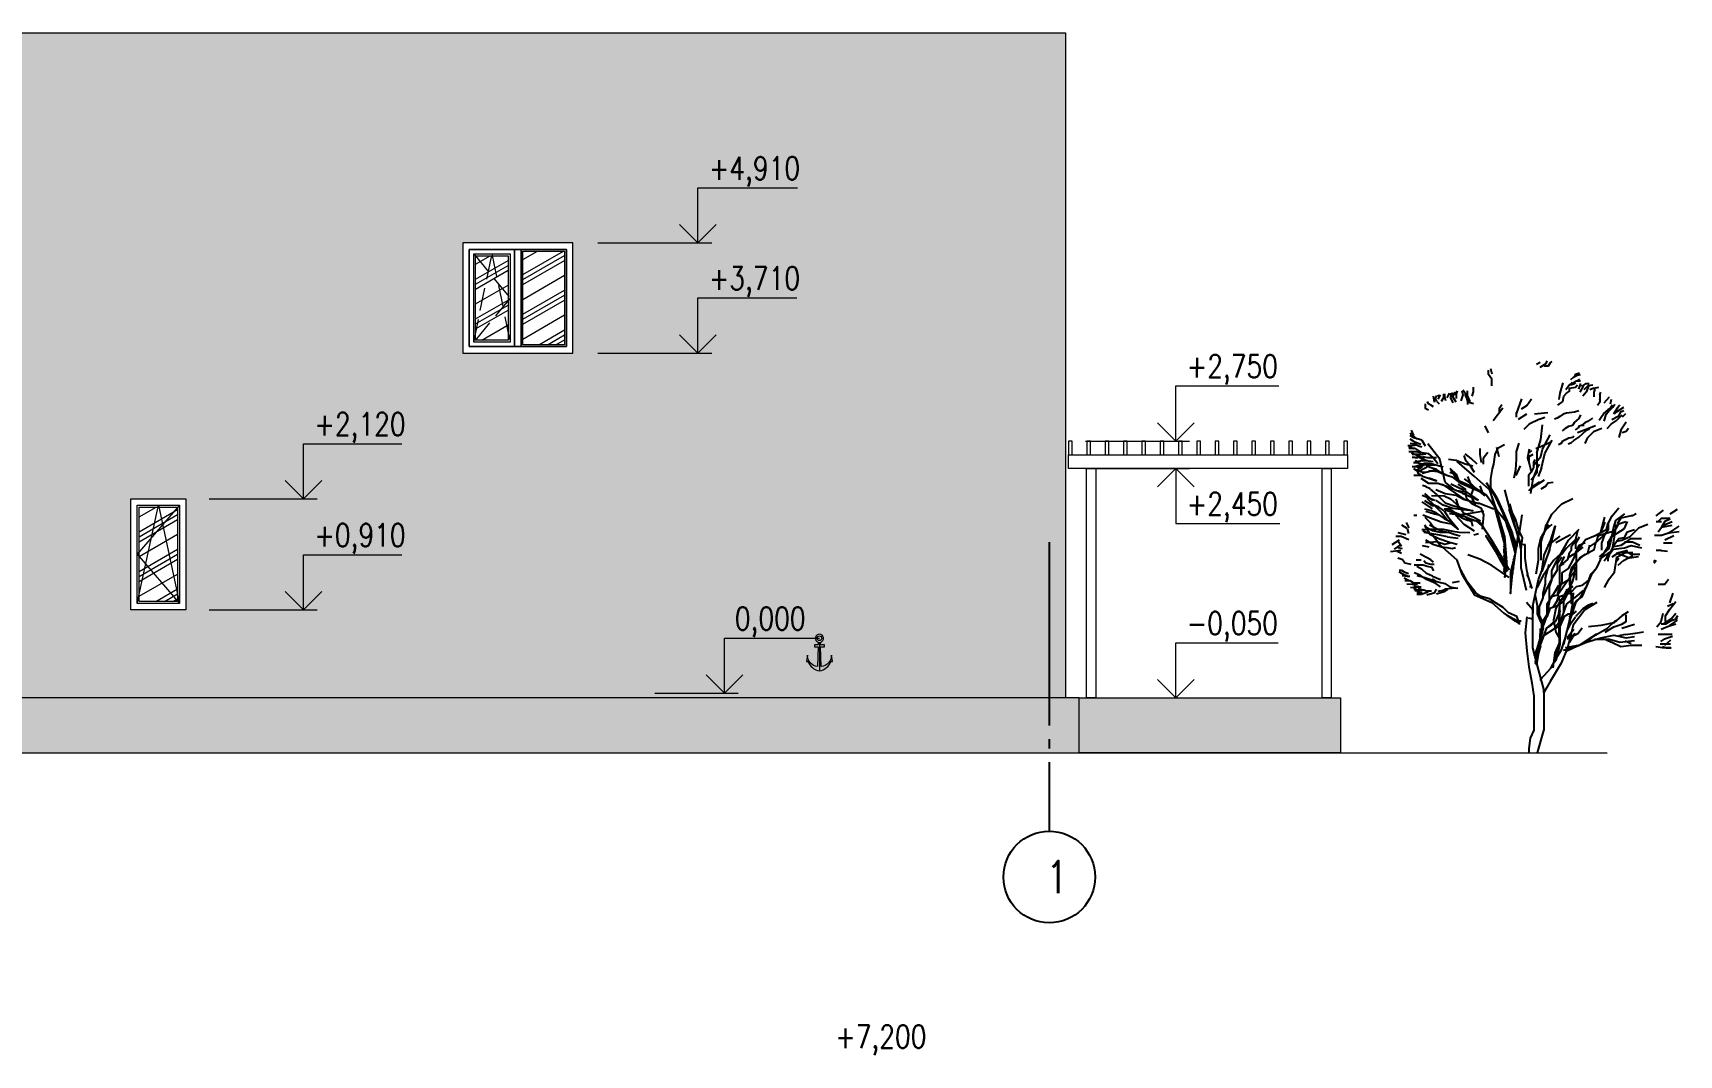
# Model space of a CAD drawing. Header units: millimetres. Extents: x 53645 to 137188, y 78097 to 135533.
# Drawn here: x 67538 to 85489, y 111514 to 122658 of the extents above; entities that cross this region are included whole.
import ezdxf

# ---------------------------------------------------------------- set-up
doc = ezdxf.new("R2010")
doc.units = ezdxf.units.MM
for name, pattern in [('CONTI', [0]), ('GOST2.303 4', [7, 5, -2, 0]), ('GOST2.303 5', [24, 20, -1.5, 1, -1.5])]:
    doc.linetypes.add(name, pattern=pattern)
for name, color, linetype in [('axis_dim', 40, 'CONTI'), ('tree', 67, 'Continuous'), ('wall', 5, 'Continuous')]:
    doc.layers.add(name, color=color, linetype=linetype)
for name, color, linetype, lineweight in [('doors_windows', 4, 'Continuous', 5), ('hatch', 7, 'Continuous', 5), ('mark', 174, 'Continuous', 15), ('Wall2', 5, 'Continuous', 5)]:
    doc.layers.add(name, color=color, linetype=linetype, lineweight=lineweight)
doc.styles.add('GOST 2.304', font='CS_Gost2304.shx', dxfattribs={"width": 0.8, "oblique": 15})

# ---------------------------------------------------------------- blocks, each defined once
blk = doc.blocks.new('z_03')
at = {"layer": 'tree', "color": 0}
for p, q in [((20, 2026), (-111, 2554)), ((152, 1551), (20, 2026)), ((152, 1472), (152, 547)), ((0, 0), (152, 547))]:
    blk.add_line(p, q, dxfattribs=at)
for points in [[(-1113, 8937), (-1113, 9099), (-1196, 9208), (-1196, 9317)], [(-1144, 9354), (-1113, 9228)], [(-26, 9464), (67, 9508)], [(67, 9384), (208, 9477), (235, 9539)], [(306, 9495), (258, 9415), (163, 9415)], [(306, 9495), (354, 9525)], [(1019, 9238), (926, 9207), (899, 9176)], [(-1760, 8754), (-1817, 8827)], [(-1592, 8681), (-1562, 8791), (-1562, 8900)], [(616, 9003), (545, 8755), (518, 8604)], [(616, 8556), (637, 8679), (709, 8755), (780, 8804), (780, 8866), (780, 8879), (926, 8897), (970, 8959)], [(780, 8959), (687, 8834)], [(926, 9003), (878, 8971), (828, 8959), (780, 8959), (855, 9021)], [(878, 9144), (806, 9083)], [(828, 8971), (947, 9052), (1045, 9052)], [(878, 9144), (947, 9189)], [(947, 9189), (1045, 9207)], [(1019, 9096), (970, 9065)], [(1002, 8853), (1057, 8991)], [(1041, 8783), (1120, 8922)], [(1068, 8928), (1138, 8959), (1182, 8989), (1254, 8989)], [(1238, 8922), (1184, 8783), (1105, 8681)], [(1138, 8848), (1232, 8941)], [(1232, 8941), (1346, 8959)], [(1373, 8879), (1275, 8834)], [(1395, 8853), (1370, 8783), (1370, 8667)], [(1373, 8879), (1492, 8897)], [(-2735, 8499), (-2735, 8388), (-2651, 8353)], [(-2536, 8425), (-2594, 8462), (-2651, 8499), (-2677, 8556)], [(-2510, 8534), (-2536, 8681)], [(-2452, 8556), (-2484, 8628), (-2452, 8702)], [(-2452, 8556), (-2395, 8499)], [(-2370, 8717), (-2427, 8608)], [(-2427, 8717), (-2395, 8665)], [(-2286, 8739), (-2286, 8645), (-2343, 8556)], [(-2229, 8571), (-2259, 8665), (-2259, 8739)], [(-2202, 8645), (-2145, 8754)], [(-2120, 8645), (-2061, 8775)], [(-2120, 8754), (-2120, 8702)], [(-2120, 8645), (-2061, 8519)], [(-1979, 8534), (-2061, 8665), (-2004, 8775)], [(-2004, 8791), (-2004, 8717)], [(-1979, 8717), (-1947, 8811)], [(-1979, 8717), (-1979, 8628)], [(-1843, 8811), (-1817, 8717), (-1869, 8571)], [(-1760, 8754), (-1760, 8702), (-1728, 8645), (-1702, 8556), (-1702, 8482)], [(-1562, 8499), (-1644, 8519), (-1644, 8571), (-1702, 8702), (-1702, 8811)], [(-871, 8473), (-932, 8374), (-932, 8297)], [(-393, 8621), (-524, 8251)], [(-393, 8371), (-262, 8453)], [(-262, 8453), (-143, 8621)], [(496, 8467), (616, 8556)], [(1518, 8715), (1518, 8602), (1518, 8612), (1518, 8533), (1463, 8451)], [(1816, 8465), (1768, 8382), (1713, 8346), (1606, 8259), (1581, 8209), (1503, 8087)], [(1518, 8715), (1542, 8783)], [(1621, 8519), (1753, 8667)], [(1621, 8072), (1674, 8243), (1729, 8312), (1832, 8416), (1885, 8485)], [(1792, 8602), (1768, 8485)], [(2003, 8465), (1950, 8396), (1847, 8243)], [(1885, 8259), (1940, 8312), (2097, 8416)], [(-1082, 8086), (-843, 8396)], [(-524, 8287), (-524, 8167)], [(-464, 8120), (-262, 8251)], [(48, 8120), (-202, 8001), (-333, 7870)], [(-72, 8251), (250, 8287)], [(48, 8120), (179, 8167)], [(1005, 8324), (903, 8293), (838, 8284), (707, 8271), (625, 8241), (542, 8186), (477, 8143), (410, 8122)], [(861, 7979), (899, 8038), (1017, 8139), (1057, 8224)], [(1226, 8062), (1161, 8038), (1068, 7970), (1017, 7955), (991, 7914), (913, 7864)], [(1226, 8062), (1343, 8147)], [(1792, 8003), (1924, 8087), (2058, 8224)], [(2097, 8327), (2018, 8293), (1964, 8190), (1808, 8106)], [(2161, 8053), (2029, 7851), (1979, 7679)], [(2072, 8175), (2151, 8259)], [(-3067, 7742), (-3099, 7778)], [(-2817, 7612), (-3015, 7669), (-3099, 7721)], [(-2985, 7560), (-3099, 7632)], [(-3015, 7721), (-3067, 7852)], [(-3067, 7742), (-2933, 7632)], [(-1196, 7792), (-1271, 7958)], [(-108, 6984), (77, 7213), (120, 7390), (306, 7745)], [(-16, 7297), (77, 7626)], [(77, 7626), (120, 7982)], [(95, 6941), (179, 7283), (358, 7615)], [(681, 7904), (603, 7837)], [(616, 7592), (693, 7636), (758, 7669), (861, 7687), (886, 7717)], [(681, 7904), (758, 7955), (861, 7979)], [(886, 7602), (1003, 7687)], [(970, 7798), (1414, 7969)], [(1003, 7687), (1188, 7853), (1265, 7888)], [(1133, 7972), (1068, 7972)], [(1564, 7892), (1359, 7814), (1209, 7659), (1148, 7526)], [(1792, 8003), (1689, 7885)], [(2058, 7798), (2161, 7832), (2214, 7900)], [(-2933, 7486), (-3042, 7471), (-3156, 7471)], [(-3130, 7454), (-3019, 7406)], [(-2978, 7406), (-3130, 7406)], [(-3130, 7334), (-2939, 7334)], [(-3099, 7538), (-2985, 7523), (-2901, 7471), (-2817, 7449)], [(-2749, 7167), (-3070, 7298)], [(-2834, 7261), (-3053, 7261)], [(-2844, 7508), (-2985, 7560)], [(-2978, 7406), (-2834, 7310)], [(-2538, 7186), (-2648, 7282), (-2868, 7310), (-2978, 7330)], [(-2723, 7117), (-2944, 7213)], [(-2834, 7261), (-2723, 7282)], [(-2817, 7612), (-2735, 7471)], [(-2799, 7213), (-2682, 7186), (-2461, 7186)], [(-2249, 6593), (-2381, 7148), (-2671, 7518)], [(-1794, 7235), (-1760, 7138), (-1650, 7000), (-1539, 6834)], [(-1470, 7028), (-1615, 7165), (-1760, 7282)], [(-1361, 7068), (-1395, 7261), (-1395, 7406)], [(-1209, 7310), (-1327, 7165), (-1327, 7028)], [(-1140, 6380), (-1140, 6669), (-1099, 6911), (-1065, 7028), (-1031, 7261), (-955, 7427), (-803, 7503)], [(-932, 7204), (-993, 7432)], [(-457, 7535), (-518, 7336), (-518, 7150), (-540, 6888), (-578, 6690)], [(-201, 7390), (-243, 7179), (-201, 7044)], [(-148, 7363), (-232, 7294)], [(-201, 7070), (-201, 7213), (-108, 7272)], [(321, 7564), (172, 7493), (-39, 7397)], [(-16, 7297), (-16, 6866)], [(576, 7533), (512, 7500)], [(576, 7533), (616, 7592)], [(886, 7602), (811, 7541), (747, 7517)], [(-2978, 7186), (-3053, 7186)], [(-2757, 6993), (-2910, 6965), (-3053, 6965)], [(-1882, 6573), (-2061, 6709), (-2056, 6704), (-2207, 6752), (-2352, 6821), (-2461, 6897), (-2614, 6945), (-2723, 7014), (-2868, 7042), (-2944, 7056), (-3019, 7056)], [(-3011, 6965), (-2749, 7048)], [(-2879, 6834), (-3011, 6917)], [(-2978, 7186), (-2910, 7186)], [(-2978, 7117), (-2910, 7090), (-2834, 7117), (-2682, 7117)], [(-2939, 6834), (-2690, 6965)], [(-2939, 6965), (-2808, 6965)], [(-2808, 6965), (-2939, 6881)], [(-2910, 6883), (-2799, 6834), (-2723, 6834)], [(-2799, 6738), (-2910, 6814)], [(-2296, 6799), (-2499, 6881), (-2808, 6799)], [(-2749, 7048), (-2618, 7048), (-2296, 6965)], [(-2723, 7117), (-2538, 7090)], [(-2503, 7000), (-2723, 7000)], [(-2648, 6869), (-2427, 6848), (-2318, 6800)], [(-2538, 7186), (-2427, 7042)], [(-1575, 6979), (-1760, 7028), (-1980, 7117), (-2165, 7138)], [(-2131, 6931), (-1980, 6786), (-1911, 6593)], [(-2131, 6834), (-1980, 6786)], [(-2117, 6909), (-1958, 6645), (-1536, 6461), (-1246, 6275), (-983, 5906)], [(-1115, 6354), (-1536, 6724), (-1958, 7094)], [(-518, 6754), (-415, 6983)], [(-66, 7143), (-100, 7064), (-100, 6949), (-155, 6832), (-216, 6754), (-216, 6605), (-216, 6488)], [(-150, 6841), (-201, 7070)], [(-167, 6310), (-107, 6667), (24, 7001)], [(-155, 6644), (-100, 6715), (-11, 6832), (-11, 6949), (50, 7026)], [(95, 6941), (15, 6728)], [(-2808, 6751), (-3011, 6751)], [(-1829, 6321), (-2216, 6485), (-2207, 6484), (-2427, 6559), (-2648, 6559), (-2834, 6676)], [(-2799, 6738), (-2461, 6621), (-2648, 6690)], [(-2723, 6484), (-2799, 6511)], [(-2723, 6484), (-2614, 6436)], [(-2454, 6287), (-2609, 6418)], [(-2323, 6538), (-2168, 6437), (-1780, 6166)], [(-2037, 6418), (-2245, 6588)], [(-2107, 6549), (-1785, 6394)], [(-1340, 5443), (-1310, 5798), (-1364, 5948), (-1596, 6065), (-1727, 6199), (-1756, 6418), (-1930, 6538)], [(-1882, 6573), (-1650, 6471), (-1417, 6369)], [(-1470, 6404), (-1625, 6554), (-1780, 6674)], [(-1703, 6723), (-1572, 6404), (-1625, 6268), (-1519, 6030)], [(-1327, 6305), (-1395, 6497)], [(-1251, 6580), (-1099, 6339)], [(-1178, 6500), (-999, 6227), (-810, 5810), (-619, 5357), (-548, 4977)], [(50, 6593), (-127, 6477), (-216, 6377)], [(-127, 6477), (-127, 6455), (172, 6649)], [(260, 6571), (199, 6494), (83, 6416)], [(260, 6571), (377, 6593)], [(-2499, 6143), (-2808, 6263)], [(-2559, 5941), (-2808, 6108)], [(-2749, 6310), (-2559, 6143)], [(-2749, 6143), (-2559, 6024)], [(-2559, 6059), (-2690, 6192)], [(-2609, 6118), (-2347, 5860)], [(-2609, 6030), (-2400, 5996)], [(-2585, 6268), (-2270, 6253), (-2115, 6185), (-1906, 5996), (-1799, 5846), (-1548, 5734), (-1388, 5648)], [(-2270, 5894), (-2400, 5982), (-2555, 6049)], [(-1417, 6065), (-1799, 6166), (-1984, 6268), (-2245, 6302), (-2478, 6404)], [(-2454, 6287), (-2245, 6084), (-2037, 6015), (-1572, 5894), (-1799, 5913), (-2061, 5948), (-2299, 6030), (-2478, 6151)], [(-1441, 6151), (-1703, 6335), (-2008, 6383)], [(-1930, 6030), (-1984, 6185)], [(-1829, 6321), (-1441, 6151)], [(-1436, 6380), (-1285, 6256)], [(-1065, 5932), (-1436, 6077)], [(-1165, 6391), (-933, 5556), (-796, 5039), (-796, 4273), (-744, 4626), (-796, 5255), (-976, 5849), (-1165, 6391)], [(-741, 5540), (-834, 5836), (-1012, 6216), (-1104, 6368)], [(-543, 5700), (-460, 5424), (-376, 5231), (-403, 4962), (-429, 5122), (-543, 5517), (-684, 5969), (-793, 6406)], [(-684, 6058), (-627, 5860), (-543, 5700)], [(214, 5525), (345, 5810), (595, 6059), (857, 6192)], [(-2939, 5775), (-3011, 5775)], [(-2270, 5894), (-2192, 5763), (-2061, 5598), (-1930, 5443), (-2090, 5565), (-2347, 5614), (-2609, 5715), (-2793, 5783)], [(-2478, 5846), (-2585, 5894), (-2740, 5929)], [(-2740, 5734), (-2609, 5598), (-2531, 5497)], [(-2715, 5880), (-2507, 5817), (-2400, 5798)], [(-2478, 5846), (-2270, 5701)], [(-2347, 5860), (-2192, 5667)], [(-1572, 5512), (-1596, 5614), (-1756, 5749), (-2008, 5846), (-2139, 5929), (-2270, 5929)], [(-2270, 5701), (-2061, 5598)], [(-1694, 5722), (-2249, 5906)], [(-1930, 5798), (-2139, 5880)], [(-2139, 5827), (-1882, 5798)], [(-1535, 5394), (-1785, 5560), (-1987, 5775)], [(-1960, 5798), (-1829, 5715), (-1703, 5667), (-1596, 5667), (-1495, 5648)], [(-1930, 5798), (-1679, 5827)], [(-1694, 5722), (-1404, 5616), (-1115, 5166)], [(-1679, 5827), (-1310, 5894)], [(-1495, 5648), (-1364, 5531)], [(-1047, 5977), (-750, 5607)], [(-270, 3953), (-402, 4508), (-402, 5062), (-693, 5934)], [(-563, 4774), (-659, 4395), (-659, 4094), (-659, 3879), (-606, 4361), (-520, 4955), (-426, 5464), (-374, 5790)], [(-638, 5822), (-622, 5851)], [(-610, 5830), (-629, 5795)], [(-622, 5770), (-599, 5808)], [(-589, 5786), (-613, 5743)], [(-605, 5716), (-577, 5765)], [(-566, 5743), (-596, 5690)], [(-589, 5663), (-554, 5722)], [(-544, 5700), (-581, 5638)], [(1171, 5193), (1402, 5288), (1678, 5434), (1721, 5589), (1725, 5598), (1813, 5766), (1980, 5964)], [(1635, 5615), (1541, 5373), (1635, 5736)], [(2116, 5822), (1900, 5654), (1853, 5494), (1813, 5328), (1773, 5128), (1725, 4961)], [(1725, 5128), (1853, 5351), (1980, 5574), (2148, 5630)], [(2402, 5822), (2314, 5766), (2275, 5766), (2029, 5710), (1941, 5574)], [(2116, 5462), (2187, 5630)], [(2887, 5766), (3063, 5910)], [(2887, 5630), (3014, 5630)], [(2936, 5630), (3014, 5710), (3230, 5710)], [(3230, 5686), (3102, 5630), (3014, 5494), (3277, 5542)], [(3063, 5542), (3277, 5630)], [(3230, 5818), (3406, 5930)], [(-3451, 5274), (-3320, 5274), (-3130, 5190)], [(-3201, 5310), (-3391, 5357)], [(-3170, 5464), (-3301, 5545)], [(-3201, 5607), (-3130, 5476)], [(-3170, 5464), (-3141, 5342)], [(-2507, 5443), (-2817, 5429)], [(-2793, 5410), (-2555, 5309), (-2425, 5138), (-2376, 5056)], [(-2192, 5259), (-2425, 5309), (-2764, 5361)], [(-1960, 5075), (-2139, 5124), (-2400, 5206), (-2609, 5309), (-2740, 5545)], [(-2740, 5512), (-2555, 5410), (-2376, 5376), (-2168, 5361)], [(-1882, 5274), (-2008, 5309), (-2168, 5361), (-2347, 5395), (-2633, 5545)], [(-2507, 5443), (-2299, 5443), (-2061, 5395), (-1906, 5376)], [(-2192, 5259), (-1930, 5226)], [(-1906, 5376), (-1650, 5361)], [(-1548, 5309), (-1441, 5342)], [(-933, 4739), (-744, 4422), (-744, 4602), (-1028, 4955), (-1261, 5282), (-1028, 4921), (-933, 4739)], [(-902, 5607), (-933, 5555)], [(-925, 5527), (-895, 5581)], [(-886, 5554), (-918, 5499)], [(-910, 5471), (-878, 5527)], [(-871, 5500), (-904, 5445)], [(-896, 5417), (-862, 5475)], [(-854, 5448), (-888, 5389)], [(-881, 5361), (-845, 5422)], [(-838, 5395), (-873, 5333)], [(-866, 5305), (-830, 5368)], [(-821, 5342), (-859, 5277)], [(-852, 5249), (-814, 5315)], [(-806, 5288), (-844, 5221)], [(-836, 5194), (-797, 5262)], [(-793, 5227), (-829, 5166)], [(-488, 5024), (-750, 5560)], [(-750, 5525), (-679, 5357), (-548, 4858)], [(-488, 5024), (-679, 5476)], [(-469, 5343), (-563, 4774)], [(-454, 5409), (-492, 5342)], [(-36, 4357), (24, 4691), (24, 4977), (83, 5226), (274, 5560)], [(83, 5108), (155, 5357)], [(101, 4416), (158, 4816), (325, 5179), (428, 5517), (293, 4962), (101, 4416)], [(155, 5310), (214, 5560)], [(345, 5560), (214, 5441)], [(545, 5274), (241, 5046)], [(801, 5311), (449, 5112)], [(545, 4808), (753, 5179), (1010, 5445)], [(634, 4620), (734, 4710), (780, 4875), (825, 4939), (825, 5030), (926, 5159), (980, 5414)], [(1017, 5250), (926, 5095), (926, 4967)], [(1637, 5328), (1471, 5272), (1430, 5128), (1255, 5016)], [(1377, 4943), (1420, 5124), (1703, 5366)], [(1637, 5328), (1558, 5104), (1558, 4936)], [(1900, 5406), (1637, 5328), (1725, 5438), (1725, 5598)], [(1773, 5239), (1941, 5351)], [(1910, 5555), (1816, 4961)], [(1853, 5048), (1980, 5216)], [(2685, 5555), (2461, 5469), (2237, 5253), (2048, 5168), (1910, 5141)], [(1941, 5351), (2116, 5462)], [(1980, 5216), (2116, 5239), (2187, 5382), (2363, 5438)], [(2116, 5104), (2275, 5216), (2530, 5216)], [(3190, 5351), (3014, 5295), (2848, 5295)], [(2936, 5382), (3014, 5494)], [(3102, 5184), (3318, 5295)], [(3445, 5382), (3190, 5351), (3277, 5406)], [(3277, 5406), (3445, 5518)], [(-3578, 4902), (-3324, 4934)], [(-3539, 5070), (-3363, 5182)], [(-3324, 5070), (-3490, 4958)], [(-3290, 4963), (-3417, 5002)], [(-3417, 4907), (-3309, 4864)], [(-3393, 5157), (-3309, 5030)], [(-2535, 4645), (-2599, 4701), (-2703, 4756), (-2853, 4836)], [(-2807, 5047), (-2647, 5013)], [(-2724, 5182), (-2545, 5080)], [(-2438, 5133), (-2724, 5114)], [(-2545, 5080), (-2337, 5013), (-2206, 4997), (-2076, 4978), (-1999, 4997)], [(-2438, 5133), (-2259, 5080), (-2128, 5114)], [(-1827, 4323), (-1958, 4692), (-2381, 5062)], [(-692, 4269), (-1115, 4559), (-1404, 4718), (-1694, 4823)], [(-1115, 5166), (-692, 4454)], [(-784, 5121), (-824, 5052)], [(-824, 5011), (-782, 5085)], [(-779, 5049), (-824, 4971)], [(-824, 4930), (-775, 5014)], [(-773, 4978), (-824, 4889)], [(-824, 4957), (-824, 4877)], [(-824, 4849), (-770, 4943)], [(-767, 4907), (-824, 4808)], [(-824, 4767), (-764, 4872)], [(-761, 4836), (-824, 4727)], [(-821, 5138), (-791, 5192)], [(-788, 5156), (-815, 5110)], [(-565, 4771), (-542, 4811)], [(-293, 5062), (-335, 5062), (-335, 5090)], [(-308, 5063), (-308, 4736), (-271, 4457), (-241, 4352), (-241, 4328), (-141, 4005)], [(-111, 3583), (20, 4217), (311, 4957)], [(905, 5179), (706, 4980), (602, 4846), (498, 4780), (392, 4685), (136, 4314), (-16, 4019)], [(83, 5108), (83, 4858), (83, 4691)], [(588, 4875), (433, 4620), (341, 4427), (341, 4200), (287, 4043), (287, 3888), (287, 3705)], [(545, 3297), (545, 3497), (545, 3688), (498, 3887), (602, 4153), (602, 4381), (753, 4485), (858, 4685), (952, 4874), (1114, 5008)], [(880, 4839), (734, 4747)], [(1377, 4943), (1101, 4789), (964, 4668), (818, 4487), (775, 4315), (775, 4108), (818, 3867), (818, 3627)], [(843, 3704), (800, 3980), (800, 4151), (800, 4358), (895, 4564), (1033, 4746), (1171, 4840)], [(905, 4827), (1010, 5056)], [(938, 4867), (1171, 5193)], [(938, 4867), (938, 4504), (938, 4203)], [(1010, 5056), (1162, 5122)], [(1266, 5056), (1209, 4827)], [(1853, 5048), (1773, 4905), (1510, 4713)], [(1510, 4769), (1725, 4961)], [(1584, 4806), (1721, 5020)], [(1722, 4865), (1674, 4732), (1618, 4666)], [(1721, 5020), (1721, 5141)], [(1722, 4666), (1722, 4732), (1769, 4865)], [(1725, 4961), (1725, 5128)], [(1853, 4961), (1725, 4793)], [(1813, 4769), (1980, 4881)], [(2116, 5104), (2029, 5048), (1853, 5016)], [(1853, 4961), (2116, 4992), (2275, 5048), (2530, 4992)], [(1910, 4867), (2091, 4806), (2237, 4746), (2461, 4780)], [(2323, 4867), (2143, 4867), (1910, 4746)], [(1980, 4881), (2187, 4936)], [(2490, 4825), (2275, 4825), (2187, 4881), (2029, 4881)], [(2490, 5048), (2314, 5128), (2116, 5128)], [(2887, 4936), (3014, 4936)], [(3161, 4901), (2937, 4926)], [(3277, 5104), (3063, 5104)], [(-3277, 4701), (-3404, 4741)], [(-3372, 4451), (-3309, 4451)], [(-3309, 4451), (-3245, 4407), (-3139, 4367)], [(-3277, 4701), (-3234, 4629), (-3086, 4590)], [(-3000, 4574), (-2785, 4574), (-2686, 4546), (-2580, 4518), (-2535, 4435)], [(-2956, 4701), (-2829, 4701)], [(-2555, 4300), (-2703, 4367), (-2809, 4463), (-2937, 4534)], [(-2766, 4685), (-2722, 4629), (-2599, 4590), (-2516, 4590)], [(-439, 3127), (-439, 3170), (-476, 3170), (-476, 3189), (-506, 3189), (-506, 3214), (-741, 3344), (-439, 3146), (-506, 3319), (-704, 3405), (-840, 3536), (-1007, 3647), (-1173, 3752), (-1371, 3808), (-1501, 3895), (-1705, 4155), (-1866, 4457)], [(-887, 4780), (-922, 4720)], [(-910, 4700), (-873, 4764)], [(-861, 4746), (-899, 4681)], [(-886, 4661), (-847, 4729)], [(-833, 4713), (-875, 4640)], [(-819, 4695), (-862, 4620)], [(-850, 4600), (-806, 4679)], [(-792, 4661), (-839, 4581)], [(-750, 4694), (-824, 4564), (-826, 4560), (-778, 4644)], [(-824, 4686), (-759, 4800)], [(-755, 4765), (-824, 4645)], [(-824, 4605), (-753, 4729)], [(-824, 4524), (-746, 4658)], [(-745, 4620), (-824, 4483)], [(-824, 4442), (-754, 4565)], [(-824, 4402), (-761, 4511)], [(-744, 4499), (-767, 4460), (-769, 4456), (-824, 4361)], [(-815, 4748), (-815, 4728)], [(-764, 4628), (-815, 4540)], [(-803, 4520), (-751, 4610)], [(-744, 4581), (-791, 4501)], [(-779, 4480), (-744, 4540)], [(-744, 4459), (-755, 4440)], [(-589, 4485), (-659, 4365)], [(-659, 4324), (-596, 4431)], [(-653, 4412), (-581, 4539)], [(-573, 4593), (-636, 4484)], [(-618, 4555), (-565, 4648)], [(-600, 4628), (-557, 4701)], [(-582, 4699), (-549, 4756)], [(195, 4108), (195, 4263), (287, 4583)], [(287, 4108), (387, 4300), (487, 4455), (487, 4620), (588, 4775)], [(905, 4418), (753, 4219), (498, 3849)], [(649, 4780), (545, 4551)], [(545, 4019), (545, 4219), (545, 4447), (545, 4551), (649, 4619)], [(905, 4418), (905, 4513), (858, 4513), (905, 4513)], [(1213, 4126), (1308, 4358), (1445, 4504), (1308, 4324), (1171, 4005), (1033, 3764), (895, 3618)], [(1445, 4504), (1584, 4806)], [(1722, 4200), (1874, 4399), (1931, 4761)], [(1979, 4732), (1931, 4666)], [(2091, 4685), (1954, 4564)], [(2091, 4685), (2323, 4806)], [(2886, 4685), (2843, 4625), (2843, 4685), (2843, 4625)], [(-3170, 4300), (-3277, 4352), (-3365, 4407)], [(-3297, 4316), (-3170, 4300)], [(-3245, 4261), (-3139, 4205)], [(-3234, 4193), (-3107, 4193)], [(-2924, 4094), (-3182, 4109)], [(-3170, 4300), (-3107, 4300)], [(-3107, 4193), (-3023, 4137), (-2853, 4137)], [(-2881, 4053), (-2968, 4010), (-3095, 4027)], [(-3023, 4066), (-2892, 4038), (-2829, 4038)], [(-2365, 4038), (-2472, 4121), (-2703, 4221), (-2853, 4328), (-3000, 4380)], [(-2937, 4316), (-2766, 4276), (-2472, 4177), (-2365, 4149)], [(-2555, 4300), (-2365, 4221)], [(-2472, 4177), (-2555, 4233)], [(-1937, 4010), (-2088, 3999), (-2238, 3982), (-2301, 3954), (-2428, 3926)], [(-2365, 4149), (-2258, 4121), (-2131, 4038), (-1961, 4010)], [(-2068, 4149), (-1897, 4177)], [(-1827, 4323), (-1536, 3848), (-1115, 3663), (-824, 3399), (-561, 3214), (-402, 3214)], [(-604, 4376), (-659, 4283)], [(-271, 4328), (-241, 4328), (-271, 4328)], [(-172, 4024), (-172, 4067)], [(716, 4196), (568, 4100), (352, 3817), (245, 3635), (245, 3419), (170, 3183), (62, 2947), (62, 2792), (29, 2698), (-12, 2555), (-79, 2366)], [(40, 3541), (141, 3770), (141, 3888), (195, 4108)], [(141, 3797), (287, 4108)], [(364, 3821), (522, 4084)], [(858, 4048), (706, 3953)], [(753, 3953), (858, 4180), (905, 4381)], [(1213, 4126), (1076, 3798), (938, 3704), (800, 3282)], [(804, 3892), (952, 4053), (1093, 4080), (1242, 4196)], [(926, 3668), (1118, 3862), (1163, 4008)], [(1722, 4200), (1618, 4029)], [(3087, 4095), (2934, 4095)], [(3087, 4095), (3191, 4229)], [(-3011, 3982), (-2905, 3971), (-2916, 3971), (-2829, 3971), (-2817, 3971), (-2905, 3999)], [(-2860, 3926), (-2987, 3943)], [(-2662, 3915), (-2829, 3859), (-2937, 3859)], [(-2937, 3915), (-2809, 3915)], [(-2829, 3971), (-2766, 3971), (-2703, 3943), (-2580, 3943)], [(-2694, 3844), (-2503, 3900), (-2460, 3982)], [(-2460, 3872), (-2353, 3900), (-2270, 3926), (-2183, 3982)], [(-111, 2554), (-111, 3029), (-111, 3478), (-270, 3663)], [(241, 3385), (95, 3158), (-5, 3385), (-5, 3578), (-51, 3825)], [(73, 2896), (232, 3344), (232, 3635), (364, 3821)], [(1445, 3663), (1154, 3478), (865, 3108), (733, 2554), (574, 2185), (311, 1735), (152, 1472), (152, 1551)], [(298, 3750), (224, 3372)], [(514, 3844), (339, 3797)], [(480, 3703), (372, 3540)], [(706, 3953), (602, 3754), (449, 3525), (392, 3231), (449, 2937), (545, 2765)], [(447, 3560), (628, 3682), (630, 3688), (725, 3981)], [(480, 3703), (514, 3797), (804, 3892)], [(514, 3324), (555, 3703)], [(1114, 3953), (905, 3782), (706, 3630), (545, 3164)], [(782, 3981), (630, 3688), (630, 3402)], [(771, 3089), (844, 3493), (878, 3892)], [(825, 3450), (926, 3668)], [(946, 3319), (946, 3344), (1015, 3405), (1114, 3517), (1248, 3604), (1348, 3647)], [(3115, 3336), (3220, 3497), (3363, 3688)], [(3305, 3630), (3163, 3563)], [(3220, 3649), (3305, 3887)], [(-262, 3309), (-303, 2920), (-262, 2483), (-215, 2094), (-135, 1706), (-88, 1379), (-88, 934), (-88, 554), (-176, 355), (-215, 109), (-215, 0)], [(-108, 3257), (-218, 3281)], [(-111, 3583), (-111, 3399)], [(40, 3350), (-5, 3541)], [(40, 3541), (40, 3258)], [(40, 3350), (141, 3130)], [(82, 2650), (224, 3041), (339, 3116), (447, 3210), (555, 3466)], [(447, 3560), (298, 3513), (224, 3305)], [(447, 3210), (372, 3163), (224, 3041)], [(545, 3297), (545, 2965), (545, 2632), (449, 2243)], [(526, 2869), (526, 3336)], [(649, 3317), (545, 3079)], [(587, 2507), (665, 2761), (714, 2952), (800, 3142), (927, 3309)], [(844, 3588), (771, 3210), (628, 2629)], [(649, 3317), (753, 3383), (858, 3383)], [(771, 3305), (952, 3446)], [(2206, 3431), (2054, 3336), (1855, 3164), (1542, 3098), (1238, 3069)], [(1343, 2831), (1703, 3032), (1903, 3231)], [(1646, 2937), (1855, 3069), (2054, 3136), (2159, 3202), (2159, 3364)], [(2906, 3069), (3011, 3202), (3059, 3402)], [(3410, 3268), (3305, 3231), (3220, 3202), (3115, 3136), (3011, 3136)], [(3059, 3136), (3258, 3268), (3363, 3402)], [(3115, 3202), (3115, 3336)], [(3220, 3098), (3410, 3231)], [(3410, 3336), (3363, 3268)], [(68, 3024), (68, 2977), (62, 2973), (29, 2441), (-46, 2414)], [(137, 3041), (62, 2724)], [(73, 2606), (73, 2896)], [(95, 3158), (95, 3029)], [(95, 2709), (195, 2938)], [(156, 2859), (406, 3020)], [(555, 3089), (372, 2994)], [(526, 2869), (526, 2670), (421, 2432), (373, 2071)], [(406, 3020), (514, 3163)], [(630, 2500), (886, 2566), (1190, 2699), (1542, 2803), (1855, 2869), (2159, 2803), (2359, 2831)], [(678, 2566), (1039, 2632), (1238, 2765), (1447, 2899)], [(1086, 3032), (982, 2899), (725, 2765)], [(886, 3003), (725, 2803)], [(725, 2803), (933, 2899)], [(775, 2697), (912, 2911)], [(1390, 2869), (1190, 2699)], [(2130, 2879), (1979, 2850)], [(2054, 3032), (2359, 3136)], [(2130, 2879), (2387, 2918), (2576, 2946)], [(3276, 2879), (3134, 2879), (2934, 2879)], [(3363, 3136), (3163, 3069), (3011, 3003)], [(3087, 2774), (3288, 2838)], [(73, 2606), (-59, 2157)], [(-55, 2378), (15, 2470), (52, 2575), (52, 2680)], [(-55, 2378), (-22, 2434), (15, 2388), (-22, 2144), (15, 2620)], [(-46, 2205), (-12, 2535)], [(-12, 2488), (62, 2792)], [(49, 2603), (82, 2677)], [(78, 1760), (78, 1792), (325, 2063), (460, 2317), (587, 2507)], [(421, 2205), (526, 2670)], [(479, 2538), (421, 2205)], [(982, 2604), (678, 2538)], [(678, 2470), (886, 2566)], [(1390, 2765), (1750, 2765), (2007, 2699), (2359, 2737)], [(2539, 2613), (2283, 2613), (2026, 2585), (1827, 2680), (1674, 2746)], [(2283, 2651), (2130, 2718)], [(3041, 2591), (3141, 2554), (3242, 2554), (3239, 2557), (3040, 2557), (2878, 2585)], [(2983, 2651), (3239, 2651)], [(3087, 2774), (2995, 2709)], [(3239, 2746), (3087, 2613)]]:
    blk.add_lwpolyline(points, dxfattribs=at)
blk = doc.blocks.new('ОК-1200-1200')
at = {"layer": 'hatch', "ltscale": 50, "true_color": 0xb0cfd8}
h = blk.add_hatch(dxfattribs=at)
h.set_pattern_fill('PLASTI', color=9, scale=1500, angle=30, style=0)
h.set_pattern_definition([(30, (6885.6, 78162.7), (-187.5, 324.7595), []), (30, (6862.17, 78203.3), (-187.5, 324.7595), []), (30, (6838.74, 78243.88), (-187.5, 324.7595), []), (30, (6768.42, 78365.67), (-187.5, 324.7595), [])])
h.paths.add_polyline_path([(25854, 212938), (26209, 212938), (26209, 212018), (25854, 212018)])
h = blk.add_hatch(dxfattribs=at)
h.set_pattern_fill('PLASTI', color=9, scale=1500, angle=30, style=0)
h.set_pattern_definition([(30, (7400.6, 78213.3), (-187.5, 324.7595), []), (30, (7377.17, 78253.9), (-187.5, 324.7595), []), (30, (7353.74, 78294.5), (-187.5, 324.7595), []), (30, (7283.42, 78416.28), (-187.5, 324.7595), [])])
h.paths.add_polyline_path([(26369, 212989), (26824, 212989), (26824, 211968), (26369, 211968)])
at = {"layer": 'doors_windows', "lineweight": 20, "ltscale": 50}
for points in [[(26914, 213078), (25714, 213078), (25714, 211878), (26914, 211878)], [(26844, 213008), (25784, 213008), (25784, 211948), (26844, 211948)], [(25784, 213008), (26279, 213008), (26279, 211948), (25784, 211948)], [(25834, 212958), (26229, 212958), (26229, 211998), (25834, 211998)], [(25854, 212938), (26209, 212938), (26209, 212018), (25854, 212018)], [(26279, 213008), (26349, 213008), (26349, 211948), (26279, 211948)], [(26349, 213008), (26844, 213008), (26844, 211948), (26349, 211948)], [(26369, 212989), (26824, 212989), (26824, 211968), (26369, 211968)]]:
    blk.add_lwpolyline(points, close=True, dxfattribs=at)
at = {"layer": 'doors_windows', "linetype": 'GOST2.303 4', "lineweight": 20, "ltscale": 50}
for points in [[(25834, 212958), (26229, 212478), (25834, 211998)], [(25834, 211998), (26032, 212958), (26229, 211998)]]:
    blk.add_lwpolyline(points, dxfattribs=at)
blk = doc.blocks.new('OK 600-1000')
at = {"layer": 'hatch', "ltscale": 50, "true_color": 0xb0cfd8}
h = blk.add_hatch(dxfattribs=at)
h.set_pattern_fill('PLASTI', color=9, scale=1500, angle=30, style=0)
h.set_pattern_definition([(30, (54168.44, 33812.26), (-187.5, 324.7595), []), (30, (54145, 33852.85), (-187.5, 324.7595), []), (30, (54121.57, 33893.45), (-187.5, 324.7595), []), (30, (54051.26, 34015.23), (-187.5, 324.7595), [])])
h.paths.add_polyline_path([(73047, 168578), (73467, 168578), (73467, 167548), (73047, 167548)])
at = {"layer": 'doors_windows', "lineweight": 20, "ltscale": 50}
for points in [[(72957, 168668), (73557, 168668), (73557, 167458), (72957, 167458)], [(73027, 168598), (73487, 168598), (73487, 167528), (73027, 167528)], [(73047, 168578), (73467, 168578), (73467, 167548), (73047, 167548)]]:
    blk.add_lwpolyline(points, close=True, dxfattribs=at)
for points in [[(73487, 168598), (73027, 168063), (73487, 167528)], [(73027, 167528), (73257, 168598), (73487, 167528)]]:
    blk.add_lwpolyline(points, dxfattribs=at)

msp = doc.modelspace()

# ---------------------------------------------------------------- hatches: boundary and pattern name
at = {"layer": 'hatch', "ltscale": 75, "true_color": 0xcfd0cf}
h = msp.add_hatch(color=254, dxfattribs=at)
h.paths.add_polyline_path([(78796.9, 122658.4), (65046.9, 122658.4), (65046.9, 115408.4), (65596.9, 115408.4), (65596.9, 117578.4), (66506.9, 117578.4), (67106.9, 117578.4), (67106.9, 116368.4), (66506.9, 116368.4), (66506.9, 115408.4), (78796.9, 115408.4)])
h.paths.add_polyline_path([(72226.9, 119168.4), (72226.9, 120368.4), (73426.9, 120368.4), (73426.9, 119168.4)], flags=16)
h.paths.add_polyline_path([(69206.9, 117578.4), (69206.9, 116368.4), (68606.9, 116368.4), (68606.9, 117578.4)], flags=16)
at = {"layer": 'hatch', "ltscale": 75}
h = msp.add_hatch(dxfattribs=at)
h.set_pattern_fill('AR-CONC', color=252, scale=2, style=0)
h.set_pattern_definition([(50, (-6450.43, -51089.48), (364.36934, -31.87817), [38.1, -419.1]), (355, (-6450.43, -51089.5), (-70.48684, 382.1137), [30.48, -335.2812]), (100.45144, (-6420.07, -51092.14), (293.8825, 350.2355), [32.38, -356.1805]), (46.1842, (-6450.43, -50987.9), (542.1581, -84.0847), [57.15, -628.65]), (96.63556, (-6405.25, -50994.9), (474.8083, 494.8522), [48.57, -534.2712]), (351.18415, (-6450.43, -50987.9), (474.8083, 494.8522), [45.72, -502.9195]), (21, (-6399.63, -51013.28), (303.2288, -204.5304), [38.1, -419.1]), (326, (-6399.63, -51013.3), (123.60406, 368.3759), [30.48, -335.28]), (71.45144, (-6374.36, -51030.33), (426.83284, 163.84554), [32.38, -356.1799]), (37.5, (-6450.43, -51089.48), (6.17721, 169.11008), [0, -331.216, 0, -340.36, 0, -336.55]), (7.5, (-6450.43, -51089.48), (133.63933, 200.36115), [0, -194.056, 0, -323.596, 0, -128.27]), (327.5, (-6563.72, -51089.48), (271.18119, -11.45749), [0, -127, 0, -396.24, 0, -525.78]), (317.5, (-6614.52, -51089.48), (296.25836, 50.85298), [0, -165.1, 0, -263.144, 0, -373.38])])
h.paths.add_polyline_path([(78796.9, 122658.4), (65046.9, 122658.4), (65046.9, 115408.4), (65596.9, 115408.4), (65596.9, 117578.4), (66506.9, 117578.4), (67106.9, 117578.4), (67106.9, 116368.4), (66506.9, 116368.4), (66506.9, 115408.4), (78796.9, 115408.4)])
h.paths.add_polyline_path([(72226.9, 119168.4), (72226.9, 120368.4), (73426.9, 120368.4), (73426.9, 119168.4)], flags=16)
h.paths.add_polyline_path([(69206.9, 117578.4), (69206.9, 116368.4), (68606.9, 116368.4), (68606.9, 117578.4)], flags=16)
at = {"layer": 'hatch', "ltscale": 75, "true_color": 0x3f3a3a}
h = msp.add_hatch(color=250, dxfattribs=at)
h.paths.add_polyline_path([(65115.5, 115408.4), (65115.5, 115258.4), (64815.5, 115258.4), (64815.5, 115108.4), (64515.5, 115108.4), (64515.5, 114958.4), (64215.5, 114958.4), (64215.5, 114808.4), (57996.5, 114808.4), (57996.5, 115408.4)])
h.paths.add_polyline_path([(78946.9, 115408.4), (67115.5, 115408.4), (67115.5, 114808.4), (78946.9, 114808.4)])
h.paths.add_polyline_path([(64215.5, 114808.4), (64215.5, 114958.4), (64515.5, 114958.4), (64515.5, 115108.4), (64815.5, 115108.4), (64815.5, 115258.4), (65115.5, 115258.4), (65115.5, 115408.4), (65415.5, 115408.4), (67115.5, 115408.4), (67115.5, 114808.4)])
h.paths.add_polyline_path([(78946.9, 115408.4), (81796.9, 115408.4), (81796.9, 114808.4), (78946.9, 114808.4)])
at = {"layer": 'hatch', "ltscale": 75, "true_color": 0x2e2e2e}
h = msp.add_hatch(dxfattribs=at)
h.set_pattern_fill('AR-BRSTD', color=250, scale=2, style=0)
h.set_pattern_definition([(0, (-6450.43, -51089.48), (0, 135.4836), []), (90, (-6450.43, -51089.48), (-203.2, 135.4836), [135.4836, -135.4836])])
h.paths.add_polyline_path([(65115.5, 115408.4), (65115.5, 115258.4), (64815.5, 115258.4), (64815.5, 115108.4), (64515.5, 115108.4), (64515.5, 114958.4), (64215.5, 114958.4), (64215.5, 114808.4), (57996.5, 114808.4), (57996.5, 115408.4)])
h.paths.add_polyline_path([(78946.9, 115408.4), (67115.5, 115408.4), (67115.5, 114808.4), (78946.9, 114808.4)])
h.paths.add_polyline_path([(64215.5, 114808.4), (64215.5, 114958.4), (64515.5, 114958.4), (64515.5, 115108.4), (64815.5, 115108.4), (64815.5, 115258.4), (65115.5, 115258.4), (65115.5, 115408.4), (65415.5, 115408.4), (67115.5, 115408.4), (67115.5, 114808.4)])
h.paths.add_polyline_path([(78946.9, 115408.4), (81796.9, 115408.4), (81796.9, 114808.4), (78946.9, 114808.4)])

# ---------------------------------------------------------------- linework, layer by layer
at = {"layer": 'axis_dim', "linetype": 'GOST2.303 5', "lineweight": 25, "ltscale": 100}
msp.add_lwpolyline([(78621.9, 117106.9), (78621.9, 113955.3)], dxfattribs=at)
at = {"layer": 'axis_dim', "color": 18, "linetype": 'Continuous', "lineweight": 25, "ltscale": 100, "true_color": 0x000000}
msp.add_circle((78621.9, 113455.3), 500, dxfattribs=at)
at = {"layer": 'mark', "linetype": 'Continuous', "ltscale": 100}
for points in [[(74790.2, 120368.4), (74790.2, 120968.4)], [(74790.2, 120968.4), (75877.2, 120968.4)], [(74790.2, 120368.4), (74590.2, 120568.4)], [(74790.2, 120368.4), (74990.2, 120568.4)], [(73699, 120368.4), (74940.2, 120368.4)], [(74790.2, 119168.4), (74790.2, 119768.4)], [(74790.2, 119768.4), (75867.2, 119768.4)], [(74790.2, 119168.4), (74590.2, 119368.4)], [(74790.2, 119168.4), (74990.2, 119368.4)], [(73699, 119168.4), (74940.2, 119168.4)], [(80002.2, 118208.4), (80002.2, 118810.4)], [(80002.2, 118810.4), (81124.2, 118810.4)], [(80002.2, 118208.4), (79802.2, 118408.4)], [(80002.2, 118208.4), (80202.2, 118408.4)], [(70489, 117578.4), (70489, 118178.4)], [(70489, 118178.4), (71561, 118178.4)], [(79017.1, 118208.4), (80152.2, 118208.4)], [(70489, 117578.4), (70289, 117778.4)], [(70489, 117578.4), (70689, 117778.4)], [(79017.1, 117908.7), (80152.2, 117908.7)], [(80002.2, 117908.7), (79802.2, 117708.7)], [(80002.2, 117908.7), (80002.2, 117308.7)], [(80002.2, 117908.7), (80202.2, 117708.7)], [(69458.7, 117578.4), (70639, 117578.4)], [(80002.2, 117308.7), (81134.2, 117308.7)], [(70489, 116368.4), (70489, 116968.4)], [(70489, 116968.4), (71561, 116968.4)], [(70489, 116368.4), (70289, 116568.4)], [(70489, 116368.4), (70689, 116568.4)], [(69458.7, 116368.4), (70639, 116368.4)], [(75080.1, 115458.4), (75080.1, 116058.4)], [(75080.1, 116058.4), (76115.1, 116058.4)], [(80002.2, 115408.4), (80002.2, 116008.4)], [(80002.2, 116008.4), (81119.2, 116008.4)], [(75080.1, 115458.4), (74880.1, 115658.4)], [(75080.1, 115458.4), (75280.1, 115658.4)], [(80002.2, 115408.4), (79802.2, 115608.4)], [(80002.2, 115408.4), (80202.2, 115608.4)], [(74320, 115458.4), (75230.1, 115458.4)], [(79017.1, 115408.4), (80152.2, 115408.4)]]:
    msp.add_lwpolyline(points, dxfattribs=at)
at = {"layer": 'Wall2', "color": 18, "linetype": 'ByBlock', "ltscale": 3.333333, "true_color": 0x000000}
for points in [[(65046.9, 122658.4), (78796.9, 122658.4), (78796.9, 115408.4), (65046.9, 115408.4)], [(73426.9, 120368.4), (72226.9, 120368.4), (72226.9, 119168.4), (73426.9, 119168.4)], [(78872.2, 118208.4), (78832.2, 118208.4), (78832.2, 118058.4), (78872.2, 118058.4)], [(79072.2, 118208.4), (79032.2, 118208.4), (79032.2, 118058.4), (79072.2, 118058.4)], [(79272.2, 118208.4), (79232.2, 118208.4), (79232.2, 118058.4), (79272.2, 118058.4)], [(79472.2, 118208.4), (79432.2, 118208.4), (79432.2, 118058.4), (79472.2, 118058.4)], [(79672.2, 118208.4), (79632.2, 118208.4), (79632.2, 118058.4), (79672.2, 118058.4)], [(79872.2, 118208.4), (79832.2, 118208.4), (79832.2, 118058.4), (79872.2, 118058.4)], [(80072.2, 118208.4), (80032.2, 118208.4), (80032.2, 118058.4), (80072.2, 118058.4)], [(80272.2, 118208.4), (80232.2, 118208.4), (80232.2, 118058.4), (80272.2, 118058.4)], [(80472.2, 118208.4), (80432.2, 118208.4), (80432.2, 118058.4), (80472.2, 118058.4)], [(80672.2, 118208.4), (80632.2, 118208.4), (80632.2, 118058.4), (80672.2, 118058.4)], [(80872.2, 118208.4), (80832.2, 118208.4), (80832.2, 118058.4), (80872.2, 118058.4)], [(81072.2, 118208.4), (81032.2, 118208.4), (81032.2, 118058.4), (81072.2, 118058.4)], [(81272.2, 118208.4), (81232.2, 118208.4), (81232.2, 118058.4), (81272.2, 118058.4)], [(81472.2, 118208.4), (81432.2, 118208.4), (81432.2, 118058.4), (81472.2, 118058.4)], [(81672.2, 118208.7), (81632.2, 118208.7), (81632.2, 118058.7), (81672.2, 118058.7)], [(81872.2, 118208.7), (81832.2, 118208.7), (81832.2, 118058.7), (81872.2, 118058.7)], [(78832.2, 118058.7), (81872.2, 118058.7), (81872.2, 117908.7), (78832.2, 117908.7)], [(79027.9, 117908.7), (79127.9, 117908.7), (79127.9, 115408.4), (79027.9, 115408.4)], [(81596.9, 117908.5), (81696.9, 117908.5), (81696.9, 115408.4), (81596.9, 115408.4)], [(68606.9, 117578.4), (69206.9, 117578.4), (69206.9, 116368.4), (68606.9, 116368.4)], [(78946.9, 115408.4), (67115.5, 115408.4), (67115.5, 114808.4), (78946.9, 114808.4)], [(78946.9, 115408.4), (81796.9, 115408.4), (81796.9, 114808.4), (78946.9, 114808.4)]]:
    msp.add_lwpolyline(points, close=True, dxfattribs=at)
for points in [[(76101.5, 115986.5), (76060.7, 115986.5)], [(76060.7, 115986.5), (76060.7, 115964.4)], [(76060.7, 115964.4), (76101.5, 115964.4)], [(76101.5, 115964.4), (76095.5, 115750.6)], [(76101.5, 116016.3), (76101.5, 115986.5)], [(76115.1, 116016.3), (76115.1, 115701.6)], [(76128.6, 115986.5), (76128.6, 116016.3)], [(76169.5, 115986.5), (76128.6, 115986.5)], [(76134.6, 115750.6), (76128.6, 115964.4)], [(76128.6, 115964.4), (76169.5, 115964.4)], [(76169.5, 115964.4), (76169.5, 115986.5)], [(75984.7, 115873.8), (75973.4, 115806.4)], [(75973.4, 115806.4), (75989.5, 115806.4)], [(76240.7, 115806.4), (76256.7, 115806.4)], [(76256.7, 115806.4), (76245.5, 115873.8)], [(55379.7, 114808.4), (84704.4, 114808.4)]]:
    msp.add_lwpolyline(points, dxfattribs=at)
msp.add_circle((76115.1, 116058.4), 25, dxfattribs=at)
for centre, radius, start, end in [((76115.1, 116058.4), 44.2, 287.84941, 252.15059), ((76147, 115867.6), 169.1, 201.2429, 259.11021), ((76083.1, 115867.6), 169.1, 280.88979, 338.7571)]:
    msp.add_arc(centre, radius, start, end, dxfattribs=at)
at = {"layer": 'Wall2', "color": 18, "linetype": 'ByBlock', "ltscale": 3.333333, "true_color": 0x000000, "extrusion": (0, 0, -1)}
for centre, start, end in [((-76105.2, 115870.7), 274.57326, 1.50216), ((-76125, 115870.7), 178.49784, 265.42674)]:
    msp.add_arc(centre, 120.5, start, end, dxfattribs=at)

# ---------------------------------------------------------------- block references
at = {"layer": 'tree', "xscale": 0.448, "yscale": 0.448, "zscale": 0.448}
msp.add_blockref('z_03', (83946, 114808.4), dxfattribs=at)
at = {"layer": 'wall'}
for name, p in [('ОК-1200-1200', (46512.4, -92709.9)), ('OK 600-1000', (-4350.4, -51089.5))]:
    msp.add_blockref(name, p, dxfattribs=at)

# ---------------------------------------------------------------- texts
at = {"layer": 'axis_dim', "color": 18, "linetype": 'Continuous', "lineweight": 25, "ltscale": 100, "true_color": 0x000000, "insert": (78585.6, 113630.3), "char_height": 350, "width": 360.064, "attachment_point": 1, "style": 'GOST 2.304'}
msp.add_mtext('\\Fsimplex.shx;\\W0.8000000000;\\Q0.2617993878;\\T1.0000000000;\\o\\l1', dxfattribs=at)
at = {"layer": 'mark', "linetype": 'Continuous', "ltscale": 100, "char_height": 250, "attachment_point": 1, "style": 'GOST 2.304'}
for s, insert, width in [('\\Fsimplex.shx;\\W0.8000000000;\\Q0.2617993878;\\T1.0000000000;\\o\\l+4,910', (74908.9, 121308.4), 1215.72), ('\\Fsimplex.shx;\\W0.8000000000;\\Q0.2617993878;\\T1.0000000000;\\o\\l+3,710', (74908.9, 120108.4), 1215.72), ('\\Fsimplex.shx;\\W0.8000000000;\\Q0.2617993878;\\T1.0000000000;\\o\\l+2,750', (80120.9, 119150.4), 1253.816), ('\\Fsimplex.shx;\\W0.8000000000;\\Q0.2617993878;\\T1.0000000000;\\o\\l+2,120', (70607.7, 118518.4), 1215.72), ('\\Fsimplex.shx;\\W0.8000000000;\\Q0.2617993878;\\T1.0000000000;\\o\\l+2,450', (80120.9, 117648.7), 1253.816), ('\\Fsimplex.shx;\\W0.8000000000;\\Q0.2617993878;\\T1.0000000000;\\o\\l+0,910', (70607.7, 117308.4), 1215.72), ('\\Fsimplex.shx;\\W0.8000000000;\\Q0.2617993878;\\T1.0000000000;\\o\\l0,000', (75192.4, 116398.4), 1012.622), ('\\Fsimplex.shx;\\W0.8000000000;\\Q0.2617993878;\\T1.0000000000;\\o\\l-0,050', (80120.9, 116348.4), 1253.816), ('\\Fsimplex.shx;\\W0.8000000000;\\Q0.2617993878;\\T1.0000000000;\\o\\l+7,200', (76286.9, 111840), 1253.816)]:
    msp.add_mtext(s, dxfattribs=dict(at, insert=insert, width=width))

doc.saveas('drawing.dxf')
